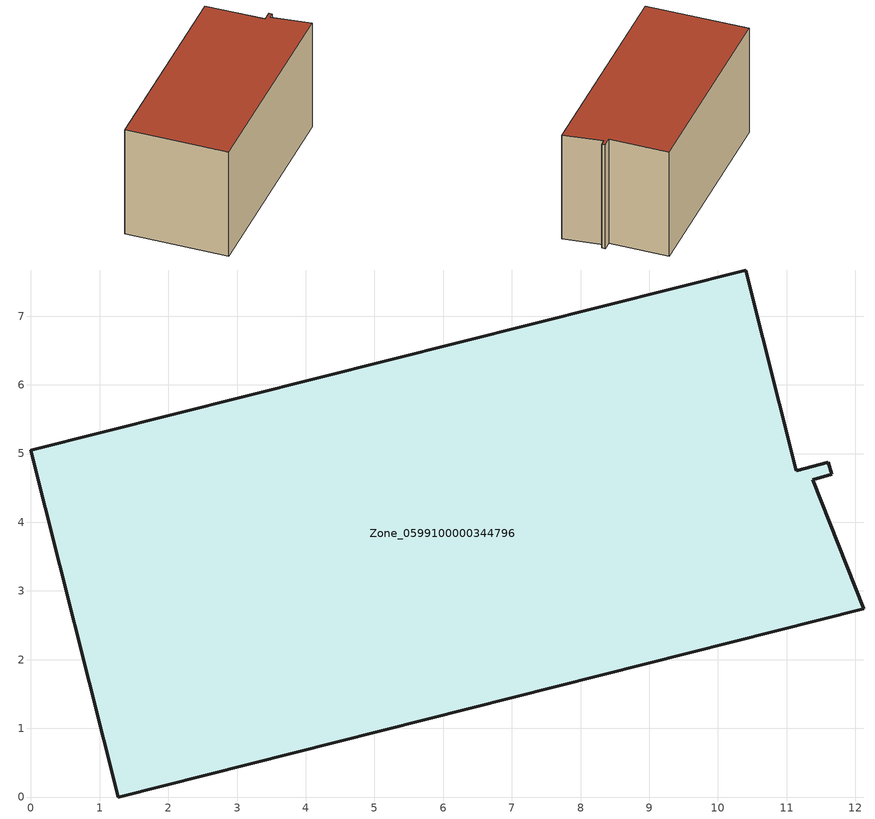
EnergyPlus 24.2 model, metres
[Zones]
Zone_0599100000344796
 floor ground (C_G): 11.14,4.75 11.61,4.87 11.66,4.7 11.38,4.62 12.12,2.74 1.27,0 0,5.05 10.4,7.67 z0
 wall outside (C_F): 1.27,0 12.12,2.74 11.38,4.62 11.66,4.7 11.61,4.87 11.14,4.75 10.4,7.67 0,5.05 1.27,0 z0:5.95
 roof outside (C_R): 11.61,4.87 11.14,4.75 10.4,7.67 0,5.05 1.27,0 12.12,2.74 11.38,4.62 11.66,4.7 z5.95
[BUILDING]
Pand.0599100000344796: North Axis=0; Terrain=City; Loads Convergence Tolerance Value=0.04; Temperature Convergence Tolerance Value=0.4; Solar Distribution=FullExterior; Maximum Number of Warmup Days=25; Minimum Number of Warmup Days=1
[Site:Location]
Rotterdam.The.Hague.AP_ZH_NLD Design_Conditions: Latitude=51.96; Longitude=4.45; Time Zone=1; Elevation=-4.5
[SITE:GROUNDTEMPERATURE:BUILDINGSURFACE]
18, 18, 18, 18, 18, 18, 18, 18, 18, 18, 18, 18
[MATERIAL] Thermal Absorptance=0.9; Solar Absorptance=0.7; Visible Absorptance=0.7
Name | Roughness | Thickness | Conductivity | Density | Specific Heat
G.TI.1992-2005 | MediumSmooth | 0.15 | 0.06 | 540 | 1210
F.TI.1992-2005 | Rough | 0.3 | 0.12 | 1920 | 840
R.TI.1992-2005 | MediumRough | 0.2 | 0.08 | 1500 | 1000
[CONSTRUCTION]
C_G: G.TI.1992-2005
C_F: F.TI.1992-2005
C_R: R.TI.1992-2005
[ZONE]
Zone_0599100000344796: Type=1; Multiplier=1; Ceiling Height=Autocalculate; Volume=Autocalculate; Floor Area=autocalculate; Part of Total Floor Area=Yes
[ZONEINFILTRATION:DESIGNFLOWRATE]
Infil_Zone_0599100000344796: Zone or ZoneList or Space or SpaceList=Zone_0599100000344796; Schedule=AlwaysOn; Design Flow Rate Calculation Method=Flow/Area; Flow Rate per Floor Area=0.0015; Constant Term Coefficient=1; Temperature Term Coefficient=0; Velocity Term Coefficient=0; Velocity Squared Term Coefficient=0
[HVACTEMPLATE:ZONE:IDEALLOADSAIRSYSTEM]
Zone_0599100000344796: Maximum Heating Supply Air Temperature=50; Minimum Cooling Supply Air Temperature=13; Maximum Heating Supply Air Humidity Ratio=0.0156; Minimum Cooling Supply Air Humidity Ratio=0.0077; Heating Limit=NoLimit; Cooling Limit=NoLimit; Dehumidification Control Type=ConstantSensibleHeatRatio; Cooling Sensible Heat Ratio=0.7; Dehumidification Setpoint=60; Humidification Control Type=None; Humidification Setpoint=30; Outdoor Air Method=None; Outdoor Air Flow Rate per Person=0.00944; Outdoor Air Flow Rate per Zone Floor Area=0; Outdoor Air Flow Rate per Zone=0; Demand Controlled Ventilation Type=None; Outdoor Air Economizer Type=NoEconomizer; Heat Recovery Type=None; Sensible Heat Recovery Effectiveness=0.7; Latent Heat Recovery Effectiveness=0.65
[ZONECONTROL:THERMOSTAT]
ThermostatControl_Zone_0599100000344796: Zone or ZoneList=Zone_0599100000344796; Control Type Schedule=DualSetpointControlType; Control 1=Thermostat_Zone_0599100000344796; Temperature Difference Between Cutout And Setpoint=0
[THERMOSTATSETPOINT:DUALSETPOINT]
Thermostat_Zone_0599100000344796: Heating Setpoint Temperature Schedule=HeatingSetpoint_Zone_0599100000344796; Cooling Setpoint Temperature Schedule=CoolingSetpoint_Zone_0599100000344796
[SCHEDULE:COMPACT]
HeatingSetpoint_Zone_0599100000344796: Through: 12/31, For: AllDays, Until: 24:00, 21
CoolingSetpoint_Zone_0599100000344796: Through: 12/31, For: AllDays, Until: 24:00, 24
DualSetpointControlType: Through: 12/31, For: AllDays, Until: 24:00, 4
AlwaysOn: Through: 12/31, For: AllDays, Until: 24:00, 1
